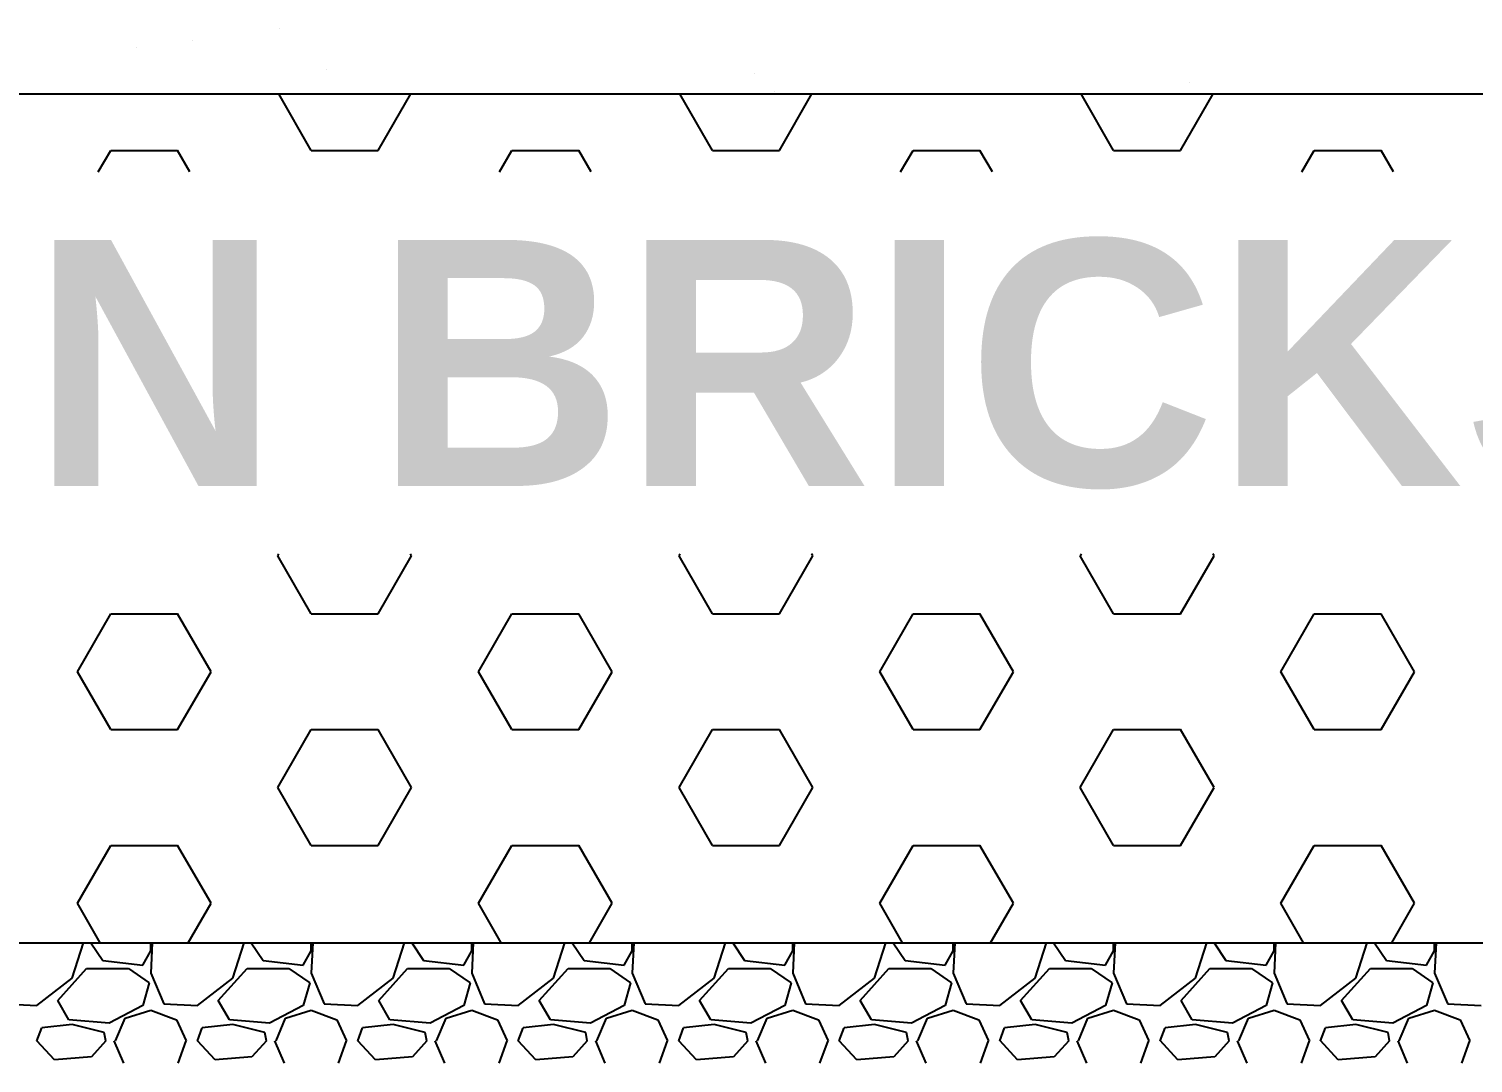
# Model space of a CAD drawing. Header units: metres. Extents: x 0 to 602, y 0 to 196.
# Drawn here: x 429.149 to 430.499, y 78.779 to 79.746 of the extents above; entities that cross this region are included whole.
import ezdxf

# ---------------------------------------------------------------- set-up
doc = ezdxf.new("R2010")
doc.units = ezdxf.units.M
doc.header["$MEASUREMENT"] = 0
doc.styles.add('style BOLD', font='arialbd.ttf')

msp = doc.modelspace()

# ---------------------------------------------------------------- linework, layer by layer
at = {"linetype": 'Continuous'}
for p, q in [((429.3827, 79.7461), (429.3827, 79.7461)), ((429.3014, 79.7354), (429.3014, 79.7354)), ((429.2493, 79.7285), (429.2493, 79.7285)), ((429.4272, 79.7082), (429.4272, 79.7082)), ((429.8273, 79.7048), (429.8273, 79.7048)), ((430.2334, 79.6959), (430.2334, 79.6959)), ((427.1628, 79.6852), (430.9438, 79.6852)), ((429.4128, 79.6324), (429.3823, 79.6852)), ((429.4753, 79.6324), (429.5058, 79.6852)), ((429.7878, 79.6324), (429.7573, 79.6852)), ((429.8457, 79.6879), (429.8457, 79.6879)), ((429.8503, 79.6324), (429.8808, 79.6852)), ((430.1628, 79.6324), (430.1323, 79.6852)), ((430.2253, 79.6324), (430.2558, 79.6852)), ((429.2137, 79.6123), (429.2253, 79.6324)), ((429.2253, 79.6324), (429.2878, 79.6324)), ((429.2994, 79.6123), (429.2878, 79.6324)), ((429.4128, 79.6324), (429.4753, 79.6324)), ((429.5887, 79.6123), (429.6003, 79.6324)), ((429.6003, 79.6324), (429.6628, 79.6324)), ((429.6744, 79.6123), (429.6628, 79.6324)), ((429.7878, 79.6324), (429.8503, 79.6324)), ((429.9637, 79.6123), (429.9753, 79.6324)), ((429.9753, 79.6324), (430.0378, 79.6324)), ((430.0494, 79.6123), (430.0378, 79.6324)), ((430.1628, 79.6324), (430.2253, 79.6324)), ((430.3387, 79.6123), (430.3503, 79.6324)), ((430.3503, 79.6324), (430.4128, 79.6324)), ((430.4244, 79.6123), (430.4128, 79.6324)), ((429.3816, 79.2535), (429.3826, 79.2553)), ((429.4128, 79.1994), (429.3816, 79.2535)), ((429.4753, 79.1994), (429.5066, 79.2535)), ((429.5066, 79.2535), (429.5055, 79.2553)), ((429.7566, 79.2535), (429.7576, 79.2553)), ((429.7878, 79.1994), (429.7566, 79.2535)), ((429.8503, 79.1994), (429.8816, 79.2535)), ((429.8816, 79.2535), (429.8805, 79.2553)), ((430.1316, 79.2535), (430.1326, 79.2553)), ((430.1628, 79.1994), (430.1316, 79.2535)), ((430.2253, 79.1994), (430.2566, 79.2535)), ((430.2566, 79.2535), (430.2555, 79.2553)), ((429.1941, 79.1452), (429.2253, 79.1994)), ((429.2253, 79.1994), (429.2878, 79.1994)), ((429.3191, 79.1452), (429.2878, 79.1994)), ((429.4128, 79.1994), (429.4753, 79.1994)), ((429.5691, 79.1452), (429.6003, 79.1994)), ((429.6003, 79.1994), (429.6628, 79.1994)), ((429.6941, 79.1452), (429.6628, 79.1994)), ((429.7878, 79.1994), (429.8503, 79.1994)), ((429.9441, 79.1452), (429.9753, 79.1994)), ((429.9753, 79.1994), (430.0378, 79.1994)), ((430.0691, 79.1452), (430.0378, 79.1994)), ((430.1628, 79.1994), (430.2253, 79.1994)), ((430.3191, 79.1452), (430.3503, 79.1994)), ((430.3503, 79.1994), (430.4128, 79.1994)), ((430.4441, 79.1452), (430.4128, 79.1994)), ((429.2253, 79.0911), (429.1941, 79.1452)), ((429.2878, 79.0911), (429.3191, 79.1452)), ((429.6003, 79.0911), (429.5691, 79.1452)), ((429.6628, 79.0911), (429.6941, 79.1452)), ((429.9753, 79.0911), (429.9441, 79.1452)), ((430.0378, 79.0911), (430.0691, 79.1452)), ((430.3503, 79.0911), (430.3191, 79.1452)), ((430.4128, 79.0911), (430.4441, 79.1452)), ((429.2253, 79.0911), (429.2878, 79.0911)), ((429.3816, 79.037), (429.4128, 79.0911)), ((429.4128, 79.0911), (429.4753, 79.0911)), ((429.5066, 79.037), (429.4753, 79.0911)), ((429.6003, 79.0911), (429.6628, 79.0911)), ((429.7566, 79.037), (429.7878, 79.0911)), ((429.7878, 79.0911), (429.8503, 79.0911)), ((429.8816, 79.037), (429.8503, 79.0911)), ((429.9753, 79.0911), (430.0378, 79.0911)), ((430.1316, 79.037), (430.1628, 79.0911)), ((430.1628, 79.0911), (430.2253, 79.0911)), ((430.2566, 79.037), (430.2253, 79.0911)), ((430.3503, 79.0911), (430.4128, 79.0911)), ((429.4128, 78.9828), (429.3816, 79.037)), ((429.4753, 78.9828), (429.5066, 79.037)), ((429.7878, 78.9828), (429.7566, 79.037)), ((429.8503, 78.9828), (429.8816, 79.037)), ((430.1628, 78.9828), (430.1316, 79.037)), ((430.2253, 78.9828), (430.2566, 79.037)), ((429.1941, 78.9287), (429.2253, 78.9828)), ((429.2253, 78.9828), (429.2878, 78.9828)), ((429.3191, 78.9287), (429.2878, 78.9828)), ((429.4128, 78.9828), (429.4753, 78.9828)), ((429.5691, 78.9287), (429.6003, 78.9828)), ((429.6003, 78.9828), (429.6628, 78.9828)), ((429.6941, 78.9287), (429.6628, 78.9828)), ((429.7878, 78.9828), (429.8503, 78.9828)), ((429.9441, 78.9287), (429.9753, 78.9828)), ((429.9753, 78.9828), (430.0378, 78.9828)), ((430.0691, 78.9287), (430.0378, 78.9828)), ((430.1628, 78.9828), (430.2253, 78.9828)), ((430.3191, 78.9287), (430.3503, 78.9828)), ((430.3503, 78.9828), (430.4128, 78.9828)), ((430.4441, 78.9287), (430.4128, 78.9828)), ((429.2153, 78.8919), (429.1941, 78.9287)), ((429.2978, 78.8919), (429.3191, 78.9287)), ((429.5903, 78.8919), (429.5691, 78.9287)), ((429.6728, 78.8919), (429.6941, 78.9287)), ((429.9653, 78.8919), (429.9441, 78.9287)), ((430.0478, 78.8919), (430.0691, 78.9287)), ((430.3403, 78.8919), (430.3191, 78.9287)), ((430.4228, 78.8919), (430.4441, 78.9287)), ((427.1628, 78.8919), (430.9438, 78.8919))]:
    msp.add_line(p, q, dxfattribs=at)
at = {"color": 2, "linetype": 'Continuous'}
for p, q in [((429.1893, 78.8588), (429.1999, 78.8919)), ((429.2067, 78.8919), (429.2178, 78.8753)), ((429.2553, 78.8708), (429.2628, 78.8843)), ((429.2642, 78.8919), (429.2628, 78.8633)), ((429.2628, 78.8843), (429.2628, 78.8919)), ((429.3393, 78.8588), (429.3499, 78.8919)), ((429.3567, 78.8919), (429.3678, 78.8753)), ((429.4053, 78.8708), (429.4128, 78.8843)), ((429.4142, 78.8919), (429.4128, 78.8633)), ((429.4128, 78.8843), (429.4128, 78.8919)), ((429.4893, 78.8588), (429.4999, 78.8919)), ((429.5067, 78.8919), (429.5178, 78.8753)), ((429.5553, 78.8708), (429.5628, 78.8843)), ((429.5642, 78.8919), (429.5628, 78.8633)), ((429.5628, 78.8843), (429.5628, 78.8919)), ((429.6393, 78.8588), (429.6499, 78.8919)), ((429.6567, 78.8919), (429.6678, 78.8753)), ((429.7053, 78.8708), (429.7128, 78.8843)), ((429.7142, 78.8919), (429.7128, 78.8633)), ((429.7128, 78.8843), (429.7128, 78.8919)), ((429.7893, 78.8588), (429.7999, 78.8919)), ((429.8067, 78.8919), (429.8178, 78.8753)), ((429.8553, 78.8708), (429.8628, 78.8843)), ((429.8642, 78.8919), (429.8628, 78.8633)), ((429.8628, 78.8843), (429.8628, 78.8919)), ((429.9393, 78.8588), (429.9499, 78.8919)), ((429.9567, 78.8919), (429.9678, 78.8753)), ((430.0053, 78.8708), (430.0128, 78.8843)), ((430.0142, 78.8919), (430.0128, 78.8633)), ((430.0128, 78.8843), (430.0128, 78.8919)), ((430.0893, 78.8588), (430.0999, 78.8919)), ((430.1067, 78.8919), (430.1178, 78.8753)), ((430.1553, 78.8708), (430.1628, 78.8843)), ((430.1642, 78.8919), (430.1628, 78.8633)), ((430.1628, 78.8843), (430.1628, 78.8919)), ((430.2393, 78.8588), (430.2499, 78.8919)), ((430.2567, 78.8919), (430.2678, 78.8753)), ((430.3053, 78.8708), (430.3128, 78.8843)), ((430.3142, 78.8919), (430.3128, 78.8633)), ((430.3128, 78.8843), (430.3128, 78.8919)), ((430.3893, 78.8588), (430.3999, 78.8919)), ((430.4067, 78.8919), (430.4178, 78.8753)), ((430.4553, 78.8708), (430.4628, 78.8843)), ((430.4642, 78.8919), (430.4628, 78.8633)), ((430.4628, 78.8843), (430.4628, 78.8919)), ((429.1758, 78.8378), (429.2028, 78.8678)), ((429.2028, 78.8678), (429.2418, 78.8678)), ((429.2178, 78.8753), (429.2553, 78.8708)), ((429.2418, 78.8678), (429.2613, 78.8543)), ((429.3258, 78.8378), (429.3528, 78.8678)), ((429.3528, 78.8678), (429.3918, 78.8678)), ((429.3678, 78.8753), (429.4053, 78.8708)), ((429.3918, 78.8678), (429.4113, 78.8543)), ((429.4758, 78.8378), (429.5028, 78.8678)), ((429.5028, 78.8678), (429.5418, 78.8678)), ((429.5178, 78.8753), (429.5553, 78.8708)), ((429.5418, 78.8678), (429.5613, 78.8543)), ((429.6258, 78.8378), (429.6528, 78.8678)), ((429.6528, 78.8678), (429.6918, 78.8678)), ((429.6678, 78.8753), (429.7053, 78.8708)), ((429.6918, 78.8678), (429.7113, 78.8543)), ((429.7758, 78.8378), (429.8028, 78.8678)), ((429.8028, 78.8678), (429.8418, 78.8678)), ((429.8178, 78.8753), (429.8553, 78.8708)), ((429.8418, 78.8678), (429.8613, 78.8543)), ((429.9258, 78.8378), (429.9528, 78.8678)), ((429.9528, 78.8678), (429.9918, 78.8678)), ((429.9678, 78.8753), (430.0053, 78.8708)), ((429.9918, 78.8678), (430.0113, 78.8543)), ((430.0758, 78.8378), (430.1028, 78.8678)), ((430.1028, 78.8678), (430.1418, 78.8678)), ((430.1178, 78.8753), (430.1553, 78.8708)), ((430.1418, 78.8678), (430.1613, 78.8543)), ((430.2258, 78.8378), (430.2528, 78.8678)), ((430.2528, 78.8678), (430.2918, 78.8678)), ((430.2678, 78.8753), (430.3053, 78.8708)), ((430.2918, 78.8678), (430.3113, 78.8543)), ((430.3758, 78.8378), (430.4028, 78.8678)), ((430.4028, 78.8678), (430.4418, 78.8678)), ((430.4178, 78.8753), (430.4553, 78.8708)), ((430.4418, 78.8678), (430.4613, 78.8543)), ((429.1563, 78.8333), (429.1893, 78.8588)), ((429.2613, 78.8543), (429.2553, 78.8333)), ((429.2628, 78.8633), (429.2748, 78.8348)), ((429.3063, 78.8333), (429.3393, 78.8588)), ((429.4113, 78.8543), (429.4053, 78.8333)), ((429.4128, 78.8633), (429.4248, 78.8348)), ((429.4563, 78.8333), (429.4893, 78.8588)), ((429.5613, 78.8543), (429.5553, 78.8333)), ((429.5628, 78.8633), (429.5748, 78.8348)), ((429.6063, 78.8333), (429.6393, 78.8588)), ((429.7113, 78.8543), (429.7053, 78.8333)), ((429.7128, 78.8633), (429.7248, 78.8348)), ((429.7563, 78.8333), (429.7893, 78.8588)), ((429.8613, 78.8543), (429.8553, 78.8333)), ((429.8628, 78.8633), (429.8748, 78.8348)), ((429.9063, 78.8333), (429.9393, 78.8588)), ((430.0113, 78.8543), (430.0053, 78.8333)), ((430.0128, 78.8633), (430.0248, 78.8348)), ((430.0563, 78.8333), (430.0893, 78.8588)), ((430.1613, 78.8543), (430.1553, 78.8333)), ((430.1628, 78.8633), (430.1748, 78.8348)), ((430.2063, 78.8333), (430.2393, 78.8588)), ((430.3113, 78.8543), (430.3053, 78.8333)), ((430.3128, 78.8634), (430.3248, 78.8349)), ((430.3563, 78.8333), (430.3893, 78.8588)), ((430.4613, 78.8543), (430.4553, 78.8333)), ((430.4628, 78.8634), (430.4748, 78.8349)), ((429.1248, 78.8348), (429.1563, 78.8333)), ((429.1863, 78.8198), (429.1758, 78.8378)), ((429.2553, 78.8333), (429.2238, 78.8168)), ((429.2388, 78.8213), (429.2628, 78.8288)), ((429.2628, 78.8288), (429.2868, 78.8198)), ((429.2748, 78.8348), (429.3063, 78.8333)), ((429.3363, 78.8198), (429.3258, 78.8378)), ((429.4053, 78.8333), (429.3738, 78.8168)), ((429.3888, 78.8213), (429.4128, 78.8288)), ((429.4128, 78.8288), (429.4368, 78.8198)), ((429.4248, 78.8348), (429.4563, 78.8333)), ((429.4863, 78.8198), (429.4758, 78.8378)), ((429.5553, 78.8333), (429.5238, 78.8168)), ((429.5388, 78.8213), (429.5628, 78.8288)), ((429.5628, 78.8288), (429.5868, 78.8198)), ((429.5748, 78.8348), (429.6063, 78.8333)), ((429.6363, 78.8198), (429.6258, 78.8378)), ((429.7053, 78.8333), (429.6738, 78.8168)), ((429.6888, 78.8213), (429.7128, 78.8288)), ((429.7128, 78.8288), (429.7368, 78.8198)), ((429.7248, 78.8348), (429.7563, 78.8333)), ((429.7863, 78.8198), (429.7758, 78.8378)), ((429.8553, 78.8333), (429.8238, 78.8168)), ((429.8388, 78.8213), (429.8628, 78.8288)), ((429.8628, 78.8288), (429.8868, 78.8198)), ((429.8748, 78.8348), (429.9063, 78.8333)), ((429.9363, 78.8198), (429.9258, 78.8378)), ((430.0053, 78.8333), (429.9738, 78.8168)), ((429.9888, 78.8213), (430.0128, 78.8288)), ((430.0128, 78.8288), (430.0368, 78.8198)), ((430.0248, 78.8348), (430.0563, 78.8333)), ((430.0863, 78.8198), (430.0758, 78.8378)), ((430.1553, 78.8333), (430.1238, 78.8168)), ((430.1388, 78.8213), (430.1628, 78.8288)), ((430.1628, 78.8288), (430.1868, 78.8198)), ((430.1748, 78.8348), (430.2063, 78.8333)), ((430.2363, 78.8198), (430.2258, 78.8378)), ((430.3053, 78.8333), (430.2738, 78.8168)), ((430.2888, 78.8213), (430.3128, 78.8288)), ((430.3128, 78.8288), (430.3368, 78.8198)), ((430.3248, 78.8348), (430.3563, 78.8333)), ((430.3863, 78.8198), (430.3758, 78.8378)), ((430.4553, 78.8333), (430.4238, 78.8168)), ((430.4388, 78.8213), (430.4628, 78.8288)), ((430.4628, 78.8288), (430.4868, 78.8198)), ((430.4748, 78.8348), (430.5063, 78.8333)), ((429.1893, 78.8153), (429.1608, 78.8123)), ((429.2238, 78.8168), (429.1863, 78.8198)), ((429.2193, 78.8078), (429.1893, 78.8153)), ((429.2298, 78.8003), (429.2388, 78.8213)), ((429.2868, 78.8198), (429.2958, 78.8003)), ((429.3393, 78.8153), (429.3108, 78.8123)), ((429.3738, 78.8168), (429.3363, 78.8198)), ((429.3693, 78.8078), (429.3393, 78.8153)), ((429.3798, 78.8003), (429.3888, 78.8213)), ((429.4368, 78.8198), (429.4458, 78.8003)), ((429.4893, 78.8153), (429.4608, 78.8123)), ((429.5238, 78.8168), (429.4863, 78.8198)), ((429.5193, 78.8078), (429.4893, 78.8153)), ((429.5298, 78.8003), (429.5388, 78.8213)), ((429.5868, 78.8198), (429.5958, 78.8003)), ((429.6393, 78.8153), (429.6108, 78.8123)), ((429.6738, 78.8168), (429.6363, 78.8198)), ((429.6693, 78.8078), (429.6393, 78.8153)), ((429.6798, 78.8003), (429.6888, 78.8213)), ((429.7368, 78.8198), (429.7458, 78.8003)), ((429.7893, 78.8153), (429.7608, 78.8123)), ((429.8238, 78.8168), (429.7863, 78.8198)), ((429.8193, 78.8078), (429.7893, 78.8153)), ((429.8298, 78.8003), (429.8388, 78.8213)), ((429.8868, 78.8198), (429.8958, 78.8003)), ((429.9393, 78.8153), (429.9108, 78.8123)), ((429.9738, 78.8168), (429.9363, 78.8198)), ((429.9693, 78.8078), (429.9393, 78.8153)), ((429.9798, 78.8003), (429.9888, 78.8213)), ((430.0368, 78.8198), (430.0458, 78.8003)), ((430.0893, 78.8153), (430.0608, 78.8123)), ((430.1238, 78.8168), (430.0863, 78.8198)), ((430.1193, 78.8078), (430.0893, 78.8153)), ((430.1298, 78.8003), (430.1388, 78.8213)), ((430.1868, 78.8198), (430.1958, 78.8003)), ((430.2393, 78.8153), (430.2108, 78.8123)), ((430.2738, 78.8168), (430.2363, 78.8198)), ((430.2693, 78.8078), (430.2393, 78.8153)), ((430.2798, 78.8003), (430.2888, 78.8213)), ((430.3368, 78.8198), (430.3458, 78.8003)), ((430.3893, 78.8153), (430.3608, 78.8123)), ((430.4238, 78.8168), (430.3863, 78.8198)), ((430.4193, 78.8078), (430.3893, 78.8153)), ((430.4298, 78.8003), (430.4388, 78.8213)), ((430.4868, 78.8198), (430.4958, 78.8003)), ((429.1563, 78.8003), (429.1608, 78.8123)), ((429.1728, 78.7823), (429.1563, 78.8003)), ((429.2208, 78.8003), (429.2073, 78.7853)), ((429.2208, 78.8003), (429.2193, 78.8078)), ((429.2283, 78.8003), (429.2373, 78.7793)), ((429.2883, 78.7793), (429.2958, 78.8003)), ((429.3063, 78.8003), (429.3108, 78.8123)), ((429.3228, 78.7823), (429.3063, 78.8003)), ((429.3708, 78.8003), (429.3573, 78.7853)), ((429.3708, 78.8003), (429.3693, 78.8078)), ((429.3783, 78.8003), (429.3873, 78.7793)), ((429.4383, 78.7793), (429.4458, 78.8003)), ((429.4563, 78.8003), (429.4608, 78.8123)), ((429.4728, 78.7823), (429.4563, 78.8003)), ((429.5208, 78.8003), (429.5073, 78.7853)), ((429.5208, 78.8003), (429.5193, 78.8078)), ((429.5283, 78.8003), (429.5373, 78.7793)), ((429.5883, 78.7793), (429.5958, 78.8003)), ((429.6063, 78.8003), (429.6108, 78.8123)), ((429.6228, 78.7823), (429.6063, 78.8003)), ((429.6708, 78.8003), (429.6573, 78.7853)), ((429.6708, 78.8003), (429.6693, 78.8078)), ((429.6783, 78.8003), (429.6873, 78.7793)), ((429.7383, 78.7793), (429.7458, 78.8003)), ((429.7563, 78.8003), (429.7608, 78.8123)), ((429.7728, 78.7823), (429.7563, 78.8003)), ((429.8208, 78.8003), (429.8073, 78.7853)), ((429.8208, 78.8003), (429.8193, 78.8078)), ((429.8283, 78.8003), (429.8373, 78.7793)), ((429.8883, 78.7793), (429.8958, 78.8003)), ((429.9063, 78.8003), (429.9108, 78.8123)), ((429.9228, 78.7823), (429.9063, 78.8003)), ((429.9708, 78.8003), (429.9573, 78.7853)), ((429.9708, 78.8003), (429.9693, 78.8078)), ((429.9783, 78.8003), (429.9873, 78.7793)), ((430.0383, 78.7793), (430.0458, 78.8003)), ((430.0563, 78.8003), (430.0608, 78.8123)), ((430.0728, 78.7824), (430.0563, 78.8004)), ((430.1208, 78.8003), (430.1073, 78.7853)), ((430.1208, 78.8003), (430.1193, 78.8078)), ((430.1283, 78.8003), (430.1373, 78.7793)), ((430.1883, 78.7793), (430.1958, 78.8003)), ((430.2063, 78.8003), (430.2108, 78.8123)), ((430.2228, 78.7824), (430.2063, 78.8004)), ((430.2708, 78.8003), (430.2573, 78.7853)), ((430.2708, 78.8003), (430.2693, 78.8078)), ((430.2783, 78.8003), (430.2873, 78.7793)), ((430.3383, 78.7793), (430.3458, 78.8003)), ((430.3563, 78.8003), (430.3608, 78.8123)), ((430.3728, 78.7824), (430.3563, 78.8004)), ((430.4208, 78.8003), (430.4073, 78.7853)), ((430.4208, 78.8003), (430.4193, 78.8078)), ((430.4283, 78.8003), (430.4373, 78.7793)), ((430.4883, 78.7793), (430.4958, 78.8003)), ((429.2073, 78.7853), (429.1728, 78.7823)), ((429.3573, 78.7853), (429.3228, 78.7823)), ((429.5073, 78.7853), (429.4728, 78.7823)), ((429.6573, 78.7853), (429.6228, 78.7823)), ((429.8073, 78.7853), (429.7728, 78.7823)), ((429.9573, 78.7853), (429.9228, 78.7823)), ((430.1073, 78.7853), (430.0728, 78.7823)), ((430.2573, 78.7853), (430.2228, 78.7823)), ((430.4073, 78.7853), (430.3728, 78.7823))]:
    msp.add_line(p, q, dxfattribs=at)

# ---------------------------------------------------------------- texts
at = {"linetype": 'Continuous', "style": 'style BOLD'}
msp.add_text('BROKEN BRICKS', height=0.23, dxfattribs=at).set_placement((427.991, 79.3188))

doc.saveas('drawing.dxf')
